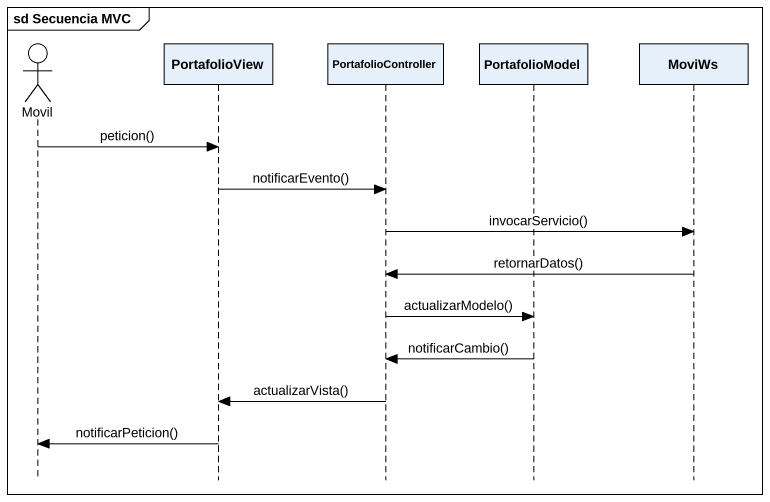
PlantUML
@startuml
mainframe sd Secuencia MVC
hide footbox
actor Movil
participant PortafolioView
participant PortafolioController
participant PortafolioModel
participant MoviWs

Movil -> PortafolioView : peticion()
PortafolioView -> PortafolioController : notificarEvento()
PortafolioController -> MoviWs : invocarServicio()
MoviWs -> PortafolioController : retornarDatos()
PortafolioController -> PortafolioModel : actualizarModelo()
PortafolioModel -> PortafolioController : notificarCambio()
PortafolioController -> PortafolioView : actualizarVista()
PortafolioView -> Movil : notificarPeticion()
@enduml
